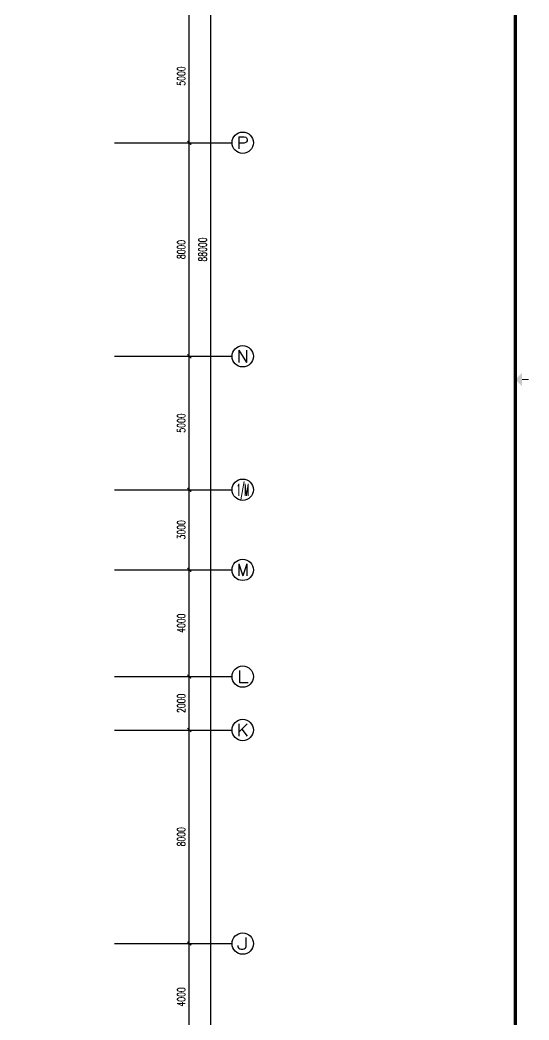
# Model space of a CAD drawing. Extents: x 190999 to 918899, y -200814 to 215286.
# Drawn here: x 731156 to 750208, y -165361 to -127896 of the extents above; entities that cross this region are included whole.
import ezdxf
from ezdxf.enums import TextEntityAlignment as Align

# ---------------------------------------------------------------- set-up
doc = ezdxf.new("R2010")
doc.units = 0
doc.header["$LTSCALE"] = 1000
doc.header["$MEASUREMENT"] = 0
doc.layers.get('Defpoints').update_dxf_attribs({"color": 1})
for name, color, linetype in [('AXIS', 3, 'Continuous'), ('AXIS_TEXT', 7, 'Continuous'), ('图框', 189, 'Continuous')]:
    doc.layers.add(name, color=color, linetype=linetype)
doc.styles.add('_TCH_AXIS', font='COMPLEX', dxfattribs={"bigfont": 'GBCBIG'})
doc.styles.add('COMPLEX', font='COMPLEX')
doc.styles.add('DIM_FONT', font='SIMPLEX', dxfattribs={"width": 0.7, "bigfont": 'GBCBIG'})
doc.dimstyles.new('DIMN', dxfattribs={"dimtxt": 300, "dimasz": 100, "dimexe": 250, "dimexo": 300, "dimgap": 150, "dimtad": 1, "dimdec": 0, "dimzin": 0, "dimdsep": 46, "dimtxsty": 'DIM_FONT', "dimblk": 'ARCHTICK', "dimcen": 0.09, "dimclrt": 7, "dimazin": 2, "dimtfac": 1, "dimtdec": 0, "dimtix": 1, "dimtmove": 2, "dimatfit": 3, "dimfxl": 0, "dimtolj": 1, "dimtzin": 0, "dimarcsym": 0})

# ---------------------------------------------------------------- blocks, each defined once
blk = doc.blocks.new('TJAD_TK_A0')
at = {"layer": '图框', "const_width": 0.3}
blk.add_lwpolyline([(1567.5, 391.74), (1567.5, 394.24)], dxfattribs=at)
at = {"layer": '图框', "const_width": 1.2}
blk.add_lwpolyline([(2152, -431.7), (2152, 389.3), (998, 389.3), (998, -431.7)], close=True, dxfattribs=at)
at = {"layer": '图框'}
blk.add_solid([(1565, 391.74), (1570, 391.74), (1567.5, 389.24)], dxfattribs=at)
blk = doc.blocks.new('_ArchTick')
at = {"const_width": 0.5}
blk.add_lwpolyline([(-0.7, -0.7), (0.7, 0.7)], dxfattribs=at)
blk = doc.blocks.new('*D804')
at = {"layer": 'AXIS', "color": 0, "lineweight": -2}
for p, q in [((736699, -162496), (737743, -162496)), ((737493, -166496), (737493, -162496)), ((736699, -166496), (737743, -166496))]:
    blk.add_line(p, q, dxfattribs=at)
at = {"layer": 'Defpoints', "color": 0}
for p in [(736399, -162496), (737493, -162496), (736399, -166496)]:
    blk.add_point(p, dxfattribs=at)
at = {"layer": 'AXIS', "color": 0, "lineweight": -2, "xscale": 100, "yscale": 100, "zscale": 100}
for p, rotation in [((737493, -162496), 90), ((737493, -166496), 270)]:
    blk.add_blockref('_ArchTick', p, dxfattribs=dict(at, rotation=rotation))
at = {"layer": 'AXIS', "color": 7, "insert": (737193, -164496), "char_height": 300, "attachment_point": 5, "rotation": 90, "style": 'DIM_FONT'}
blk.add_mtext('\\A1;4000', dxfattribs=at)
blk = doc.blocks.new('*D805')
at = {"layer": 'AXIS', "color": 0, "lineweight": -2}
for p, q in [((736699, -154496), (737743, -154496)), ((737493, -162496), (737493, -154496)), ((736699, -162496), (737743, -162496))]:
    blk.add_line(p, q, dxfattribs=at)
at = {"layer": 'Defpoints', "color": 0}
for p in [(736399, -154496), (737493, -154496), (736399, -162496)]:
    blk.add_point(p, dxfattribs=at)
at = {"layer": 'AXIS', "color": 0, "lineweight": -2, "xscale": 100, "yscale": 100, "zscale": 100}
for p, rotation in [((737493, -154496), 90), ((737493, -162496), 270)]:
    blk.add_blockref('_ArchTick', p, dxfattribs=dict(at, rotation=rotation))
at = {"layer": 'AXIS', "color": 7, "insert": (737193, -158496), "char_height": 300, "attachment_point": 5, "rotation": 90, "style": 'DIM_FONT'}
blk.add_mtext('\\A1;8000', dxfattribs=at)
blk = doc.blocks.new('*D806')
at = {"layer": 'AXIS', "color": 0, "lineweight": -2}
for p, q in [((736699, -152496), (737743, -152496)), ((737493, -154496), (737493, -152496)), ((736699, -154496), (737743, -154496))]:
    blk.add_line(p, q, dxfattribs=at)
at = {"layer": 'Defpoints', "color": 0}
for p in [(736399, -152496), (737493, -152496), (736399, -154496)]:
    blk.add_point(p, dxfattribs=at)
at = {"layer": 'AXIS', "color": 0, "lineweight": -2, "xscale": 100, "yscale": 100, "zscale": 100}
for p, rotation in [((737493, -152496), 90), ((737493, -154496), 270)]:
    blk.add_blockref('_ArchTick', p, dxfattribs=dict(at, rotation=rotation))
at = {"layer": 'AXIS', "color": 7, "insert": (737193, -153496), "char_height": 300, "attachment_point": 5, "rotation": 90, "style": 'DIM_FONT'}
blk.add_mtext('\\A1;2000', dxfattribs=at)
blk = doc.blocks.new('*D807')
at = {"layer": 'AXIS', "color": 0, "lineweight": -2}
for p, q in [((736699, -148496), (737743, -148496)), ((737493, -152496), (737493, -148496)), ((736699, -152496), (737743, -152496))]:
    blk.add_line(p, q, dxfattribs=at)
at = {"layer": 'Defpoints', "color": 0}
for p in [(736399, -148496), (737493, -148496), (736399, -152496)]:
    blk.add_point(p, dxfattribs=at)
at = {"layer": 'AXIS', "color": 0, "lineweight": -2, "xscale": 100, "yscale": 100, "zscale": 100}
for p, rotation in [((737493, -148496), 90), ((737493, -152496), 270)]:
    blk.add_blockref('_ArchTick', p, dxfattribs=dict(at, rotation=rotation))
at = {"layer": 'AXIS', "color": 7, "insert": (737193, -150496), "char_height": 300, "attachment_point": 5, "rotation": 90, "style": 'DIM_FONT'}
blk.add_mtext('\\A1;4000', dxfattribs=at)
blk = doc.blocks.new('*D808')
at = {"layer": 'AXIS', "color": 0, "lineweight": -2}
for p, q in [((736699, -145496), (737743, -145496)), ((737493, -148496), (737493, -145496)), ((736699, -148496), (737743, -148496))]:
    blk.add_line(p, q, dxfattribs=at)
at = {"layer": 'Defpoints', "color": 0}
for p in [(736399, -145496), (737493, -145496), (736399, -148496)]:
    blk.add_point(p, dxfattribs=at)
at = {"layer": 'AXIS', "color": 0, "lineweight": -2, "xscale": 100, "yscale": 100, "zscale": 100}
for p, rotation in [((737493, -145496), 90), ((737493, -148496), 270)]:
    blk.add_blockref('_ArchTick', p, dxfattribs=dict(at, rotation=rotation))
at = {"layer": 'AXIS', "color": 7, "insert": (737193, -146996), "char_height": 300, "attachment_point": 5, "rotation": 90, "style": 'DIM_FONT'}
blk.add_mtext('\\A1;3000', dxfattribs=at)
blk = doc.blocks.new('*D809')
at = {"layer": 'AXIS', "color": 0, "lineweight": -2}
for p, q in [((736699, -140496), (737743, -140496)), ((737493, -145496), (737493, -140496)), ((736699, -145496), (737743, -145496))]:
    blk.add_line(p, q, dxfattribs=at)
at = {"layer": 'Defpoints', "color": 0}
for p in [(736399, -140496), (737493, -140496), (736399, -145496)]:
    blk.add_point(p, dxfattribs=at)
at = {"layer": 'AXIS', "color": 0, "lineweight": -2, "xscale": 100, "yscale": 100, "zscale": 100}
for p, rotation in [((737493, -140496), 90), ((737493, -145496), 270)]:
    blk.add_blockref('_ArchTick', p, dxfattribs=dict(at, rotation=rotation))
at = {"layer": 'AXIS', "color": 7, "insert": (737193, -142996), "char_height": 300, "attachment_point": 5, "rotation": 90, "style": 'DIM_FONT'}
blk.add_mtext('\\A1;5000', dxfattribs=at)
blk = doc.blocks.new('*D810')
at = {"layer": 'AXIS', "color": 0, "lineweight": -2}
for p, q in [((736699, -132496), (737743, -132496)), ((737493, -140496), (737493, -132496)), ((736699, -140496), (737743, -140496))]:
    blk.add_line(p, q, dxfattribs=at)
at = {"layer": 'Defpoints', "color": 0}
for p in [(736399, -132496), (737493, -132496), (736399, -140496)]:
    blk.add_point(p, dxfattribs=at)
at = {"layer": 'AXIS', "color": 0, "lineweight": -2, "xscale": 100, "yscale": 100, "zscale": 100}
for p, rotation in [((737493, -132496), 90), ((737493, -140496), 270)]:
    blk.add_blockref('_ArchTick', p, dxfattribs=dict(at, rotation=rotation))
at = {"layer": 'AXIS', "color": 7, "insert": (737193, -136496), "char_height": 300, "attachment_point": 5, "rotation": 90, "style": 'DIM_FONT'}
blk.add_mtext('\\A1;8000', dxfattribs=at)
blk = doc.blocks.new('*D811')
at = {"layer": 'AXIS', "color": 0, "lineweight": -2}
for p, q in [((736699, -127496), (737743, -127496)), ((737493, -132496), (737493, -127496)), ((736699, -132496), (737743, -132496))]:
    blk.add_line(p, q, dxfattribs=at)
at = {"layer": 'Defpoints', "color": 0}
for p in [(736399, -127496), (737493, -127496), (736399, -132496)]:
    blk.add_point(p, dxfattribs=at)
at = {"layer": 'AXIS', "color": 0, "lineweight": -2, "xscale": 100, "yscale": 100, "zscale": 100}
for p, rotation in [((737493, -127496), 90), ((737493, -132496), 270)]:
    blk.add_blockref('_ArchTick', p, dxfattribs=dict(at, rotation=rotation))
at = {"layer": 'AXIS', "color": 7, "insert": (737193, -129996), "char_height": 300, "attachment_point": 5, "rotation": 90, "style": 'DIM_FONT'}
blk.add_mtext('\\A1;5000', dxfattribs=at)
blk = doc.blocks.new('*D824')
at = {"layer": 'AXIS', "color": 0, "lineweight": -2}
for p, q in [((736699, -92496), (738543, -92496)), ((738293, -180496), (738293, -92496)), ((736699, -180496), (738543, -180496))]:
    blk.add_line(p, q, dxfattribs=at)
at = {"layer": 'Defpoints', "color": 0}
for p in [(736399, -92496), (738293, -92496), (736399, -180496)]:
    blk.add_point(p, dxfattribs=at)
at = {"layer": 'AXIS', "color": 0, "lineweight": -2, "xscale": 100, "yscale": 100, "zscale": 100}
for p, rotation in [((738293, -92496), 90), ((738293, -180496), 270)]:
    blk.add_blockref('_ArchTick', p, dxfattribs=dict(at, rotation=rotation))
at = {"layer": 'AXIS', "color": 7, "insert": (737993, -136496), "char_height": 300, "attachment_point": 5, "rotation": 90, "style": 'DIM_FONT'}
blk.add_mtext('\\A1;88000', dxfattribs=at)
blk = doc.blocks.new('_AXISO')
blk.add_circle((0, 0), 0.5)
at = {"layer": 'AXIS_TEXT', "style": 'COMPLEX', "width": 1.041667}
blk.add_attdef('A', text='', height=0.56, dxfattribs=at).set_placement((-0.25, -0.28), (0.25, -0.28), align=Align.FIT)

msp = doc.modelspace()

# ---------------------------------------------------------------- linework, layer by layer
at = {"layer": 'AXIS'}
for p, q in [((734698.5, -132496.3), (739093, -132496.3)), ((734698.5, -140496.3), (739093, -140496.3)), ((734698.5, -145496.3), (739093, -145496.3)), ((734698.5, -148496.3), (739093, -148496.3)), ((734698.5, -152496.3), (739093, -152496.3)), ((734698.5, -154496.3), (739093, -154496.3)), ((734698.5, -162496.3), (739093, -162496.3))]:
    msp.add_line(p, q, dxfattribs=at)

# ---------------------------------------------------------------- block references
ref = msp.add_blockref('_AXISO', (739493, -132496.3), dxfattribs=dict(at, xscale=800, yscale=800, zscale=800))
ref.add_attrib('A', 'P', dxfattribs={"layer": 'AXIS_TEXT', "height": 452.5, "style": '_TCH_AXIS', "width": 1.235294}).set_placement((739266.7, -132722.6), (739719.3, -132722.6), align=Align.FIT)
ref = msp.add_blockref('_AXISO', (739493, -140496.3), dxfattribs=dict(at, xscale=800, yscale=800, zscale=800))
ref.add_attrib('A', 'N', dxfattribs={"layer": 'AXIS_TEXT', "height": 452.5, "style": '_TCH_AXIS', "width": 1.105263}).set_placement((739266.7, -140722.6), (739719.3, -140722.6), align=Align.FIT)
ref = msp.add_blockref('_AXISO', (739493, -145496.3), dxfattribs=dict(at, xscale=800, yscale=800, zscale=800))
ref.add_attrib('A', '1/M', dxfattribs={"layer": 'AXIS_TEXT', "height": 452.55, "style": '_TCH_AXIS', "width": 0.362069}).set_placement((739266.7, -145722.6), (739719.3, -145722.6), align=Align.FIT)
ref = msp.add_blockref('_AXISO', (739493, -148496.3), dxfattribs=dict(at, xscale=800, yscale=800, zscale=800))
ref.add_attrib('A', 'M', dxfattribs={"layer": 'AXIS_TEXT', "height": 452.5, "style": '_TCH_AXIS'}).set_placement((739266.7, -148722.6), (739719.3, -148722.6), align=Align.FIT)
ref = msp.add_blockref('_AXISO', (739493, -152496.3), dxfattribs=dict(at, xscale=800, yscale=800, zscale=800))
ref.add_attrib('A', 'L', dxfattribs={"layer": 'AXIS_TEXT', "height": 452.5, "style": '_TCH_AXIS', "width": 1.4}).set_placement((739266.7, -152722.6), (739719.3, -152722.6), align=Align.FIT)
ref = msp.add_blockref('_AXISO', (739493, -154496.3), dxfattribs=dict(at, xscale=800, yscale=800, zscale=800))
ref.add_attrib('A', 'K', dxfattribs={"layer": 'AXIS_TEXT', "height": 452.5, "style": '_TCH_AXIS', "width": 1.105263}).set_placement((739266.7, -154722.6), (739719.3, -154722.6), align=Align.FIT)
ref = msp.add_blockref('_AXISO', (739493, -162496.3), dxfattribs=dict(at, xscale=800, yscale=800, zscale=800))
ref.add_attrib('A', 'J', dxfattribs={"layer": 'AXIS_TEXT', "height": 452.5, "style": '_TCH_AXIS', "width": 1.909091}).set_placement((739266.7, -162722.6), (739719.3, -162722.6), align=Align.FIT)
at = {"layer": '图框', "xscale": 100, "yscale": 100, "zscale": 100, "rotation": 270}
msp.add_blockref('TJAD_TK_A0', (710768.8, 15386.5), dxfattribs=at)

# ---------------------------------------------------------------- dimensions: what is measured, and where the dimension line sits
at = {"layer": 'AXIS'}
for p1, p2, distance, picture, middle in [((736398.5, -180496.3), (736398.5, -92496.3), -1894.4, '*D824', (737993, -136496.3)), ((736398.5, -132496.3), (736398.5, -127496.3), -1094.4, '*D811', (737193, -129996.3)), ((736398.5, -140496.3), (736398.5, -132496.3), -1094.4, '*D810', (737193, -136496.3)), ((736398.5, -145496.3), (736398.5, -140496.3), -1094.4, '*D809', (737193, -142996.3)), ((736398.5, -148496.3), (736398.5, -145496.3), -1094.4, '*D808', (737193, -146996.3)), ((736398.5, -152496.3), (736398.5, -148496.3), -1094.4, '*D807', (737193, -150496.3)), ((736398.5, -154496.3), (736398.5, -152496.3), -1094.4, '*D806', (737193, -153496.3)), ((736398.5, -162496.3), (736398.5, -154496.3), -1094.4, '*D805', (737193, -158496.3)), ((736398.5, -166496.3), (736398.5, -162496.3), -1094.4, '*D804', (737193, -164496.3))]:
    dim = msp.add_aligned_dim(p1=p1, p2=p2, distance=distance, dimstyle='DIMN', dxfattribs=at)
    dim.commit()
    dim.dimension.update_dxf_attribs({"geometry": picture, "text_midpoint": middle})

doc.saveas('drawing.dxf')
